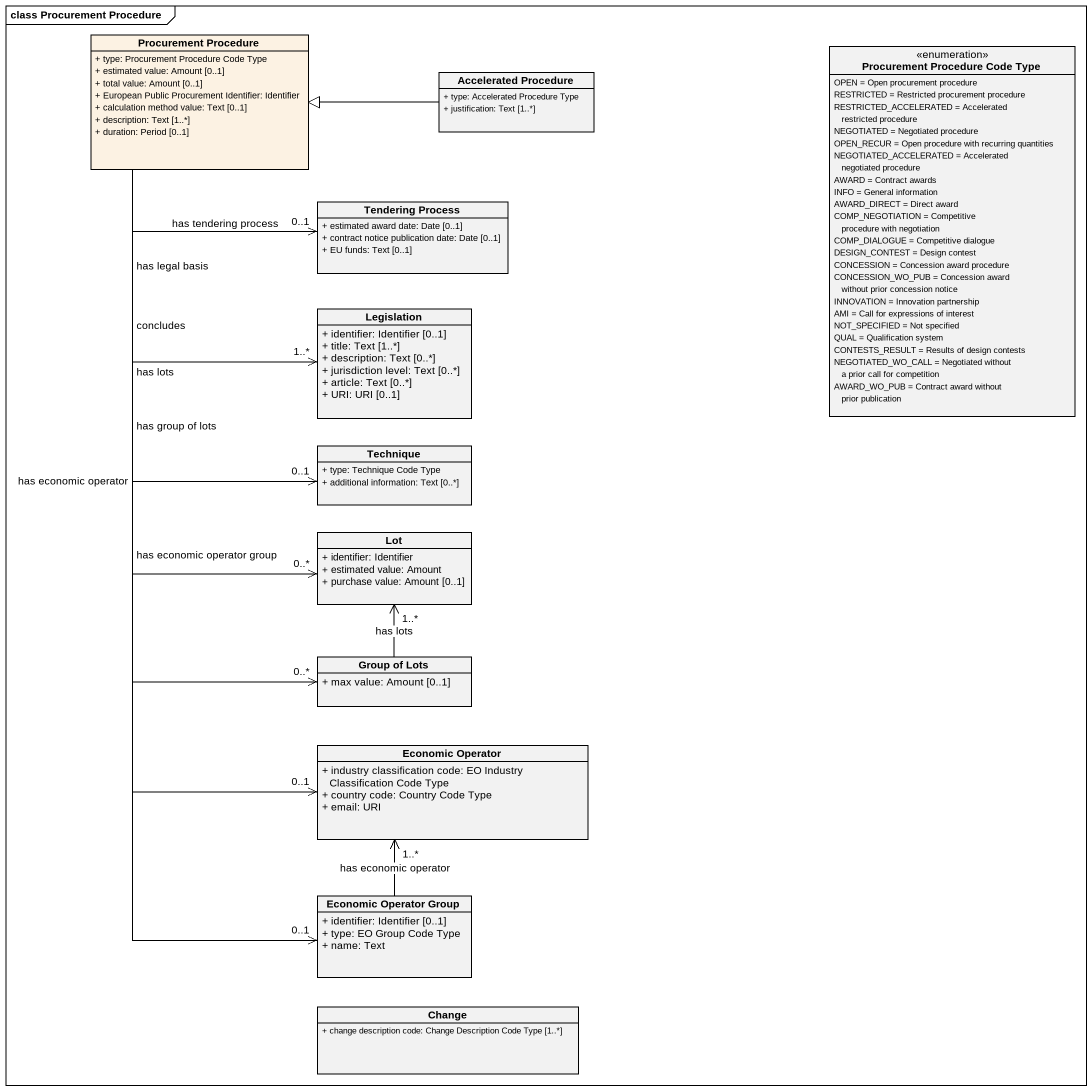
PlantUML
@startuml
mainframe class Procurement Procedure
hide circle
hide empty members
skinparam classAttributeIconSize 0
class "Procurement Procedure" as Procurement_Procedure #FCF2E3 {
  + type: Procurement Procedure Code Type
  + estimated value: Amount [0..1]
  + total value: Amount [0..1]
  + European Public Procurement Identifier: Identifier
  + calculation method value: Text [0..1]
  + description: Text [1..*]
  + duration: Period [0..1]
}
enum "Procurement Procedure Code Type" as Procurement_Procedure_Code {
  OPEN = Open procurement procedure
  RESTRICTED = Restricted procurement procedure
  RESTRICTED_ACCELERATED = Accelerated restricted procedure
  NEGOTIATED = Negotiated procedure
  OPEN_RECUR = Open procedure with recurring quantities
  NEGOTIATED_ACCELERATED = Accelerated negotiated procedure
  AWARD = Contract awards
  INFO = General information
  AWARD_DIRECT = Direct award
  COMP_NEGOTIATION = Competitive procedure with negotiation
  COMP_DIALOGUE = Competitive dialogue
  DESIGN_CONTEST = Design contest
  CONCESSION = Concession award procedure
  CONCESSION_WO_PUB = Concession award without prior concession notice
  INNOVATION = Innovation partnership
  AMI = Call for expressions of interest
  NOT_SPECIFIED = Not specified
  QUAL = Qualification system
  CONTESTS_RESULT = Results of design contests
  NEGOTIATED_WO_CALL = Negotiated without a prior call for competition
  AWARD_WO_PUB = Contract award without prior publication
}
class "Accelerated Procedure" as Accelerated_Procedure {
  + type: Accelerated Procedure Type
  + justification: Text [1..*]
}
class "Tendering Process" as Tendering_Process {
  + estimated award date: Date [0..1]
  + contract notice publication date: Date [0..1]
  + EU funds: Text [0..1]
}
class Legislation {
  + identifier: Identifier [0..1]
  + title: Text [1..*]
  + description: Text [0..*]
  + jurisdiction level: Text [0..*]
  + article: Text [0..*]
  + URI: URI [0..1]
}
class Technique {
  + type: Technique Code Type
  + additional information: Text [0..*]
}
class Lot {
  + identifier: Identifier
  + estimated value: Amount
  + purchase value: Amount [0..1]
}
class "Group of Lots" as Group_of_Lots {
  + max value: Amount [0..1]
}
class "Economic Operator" as Economic_Operator {
  + industry classification code: EO Industry Classification Code Type
  + country code: Country Code Type
  + email: URI
}
class "Economic Operator Group" as Economic_Operator_Group {
  + identifier: Identifier [0..1]
  + type: EO Group Code Type
  + name: Text
}
class Change {
  + change description code: Change Description Code Type [1..*]
}
Procurement_Procedure --> "0..1" Tendering_Process : has tendering process
Procurement_Procedure --> "1..*" Legislation : has legal basis
Procurement_Procedure --> "0..1" Technique : concludes
Procurement_Procedure --> "0..*" Lot : has lots
Procurement_Procedure --> "0..*" Group_of_Lots : has group of lots
Procurement_Procedure --> "0..1" Economic_Operator : has economic operator
Procurement_Procedure --> "0..1" Economic_Operator_Group : has economic operator group
Accelerated_Procedure -left-|> Procurement_Procedure
Group_of_Lots -up-> "1..*" Lot : has lots
Economic_Operator_Group -up-> "1..*" Economic_Operator : has economic operator
@enduml
